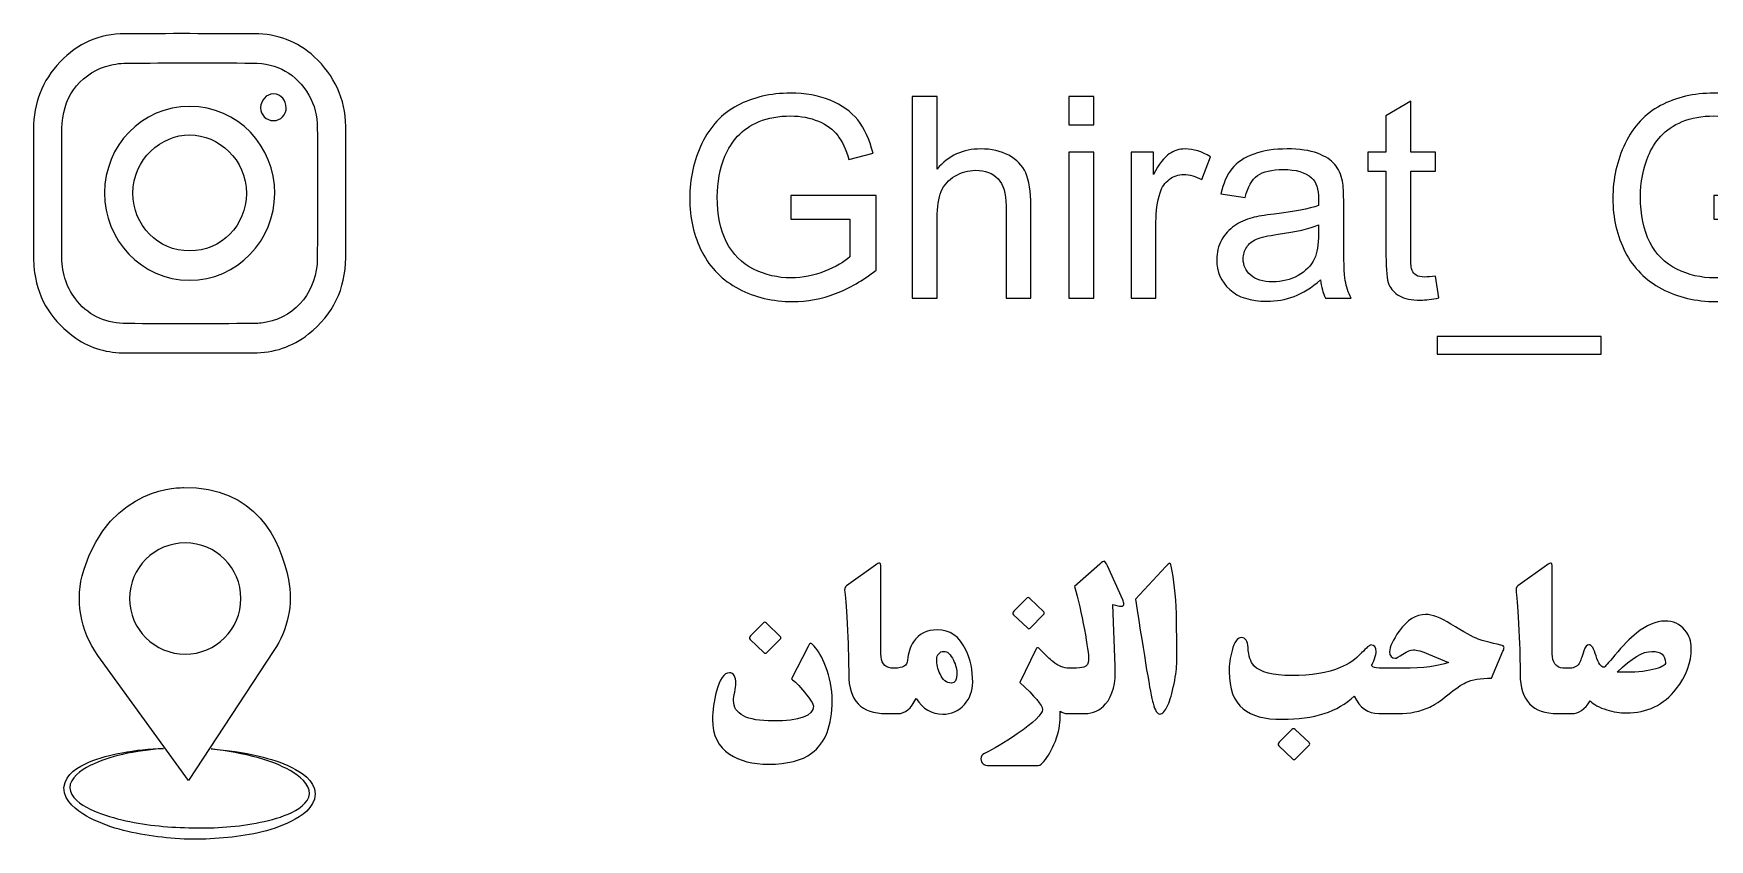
# Model space of a CAD drawing. Header units: millimetres. Extents: x -65 to 70, y -38 to 32.
# Drawn here: x 8.47 to 40.52, y -38.49 to -23.07 of the extents above; entities that cross this region are included whole.
import ezdxf

# ---------------------------------------------------------------- set-up
doc = ezdxf.new("R2010")
doc.units = ezdxf.units.MM
doc.header["$MEASUREMENT"] = 0
doc.layers.add('Layer 1', color=7, linetype='Continuous')

msp = doc.modelspace()

# ---------------------------------------------------------------- linework, layer by layer
at = {"layer": 'Layer 1', "color": 250}
for points, knots in [([(14.4383, -26.1316), (14.4383, -26.5411), (14.4405, -26.9513), (14.4375, -27.3609), (14.4336, -27.9593), (14.2006, -28.4435), (13.7282, -28.8196), (13.415, -29.0685), (13.063, -29.1789), (12.6718, -29.1807), (11.8607, -29.183), (11.0492, -29.1807), (10.2375, -29.1819), (9.8893, -29.1819), (9.5622, -29.0988), (9.278, -28.8992), (8.8416, -28.593), (8.5611, -28.18), (8.4866, -27.6429), (8.4736, -27.5478), (8.4685, -27.4516), (8.4685, -27.3563), (8.467, -26.5363), (8.468, -25.7171), (8.4674, -24.8974), (8.467, -24.4038), (8.6341, -23.979), (8.9735, -23.6176), (9.3118, -23.2567), (9.73, -23.0834), (10.217, -23.08), (11.0425, -23.0739), (11.8684, -23.0769), (12.6936, -23.0794), (13.1288, -23.0808), (13.5179, -23.2231), (13.8364, -23.5185), (14.2206, -23.8757), (14.4342, -24.3192), (14.4375, -24.8518), (14.4405, -25.2779), (14.4383, -25.7048), (14.4383, -26.1316)], [0, 0, 0, 0, 0.0714286, 0.0714286, 0.0714286, 0.1428571, 0.1428571, 0.1428571, 0.2142857, 0.2142857, 0.2142857, 0.2857143, 0.2857143, 0.2857143, 0.3571429, 0.3571429, 0.3571429, 0.4285714, 0.4285714, 0.4285714, 0.5, 0.5, 0.5, 0.5714286, 0.5714286, 0.5714286, 0.6428571, 0.6428571, 0.6428571, 0.7142857, 0.7142857, 0.7142857, 0.7857143, 0.7857143, 0.7857143, 0.8571429, 0.8571429, 0.8571429, 0.9285714, 0.9285714, 0.9285714, 1, 1, 1, 1]), ([(9.01, -26.1305), (9.01, -26.5399), (9.011, -26.95), (9.0092, -27.3598), (9.0082, -27.6743), (9.1076, -27.9559), (9.3053, -28.1954), (9.5487, -28.4896), (9.8753, -28.6212), (10.254, -28.6216), (11.054, -28.6234), (11.8542, -28.6234), (12.6542, -28.6212), (12.7444, -28.6206), (12.8351, -28.6109), (12.9236, -28.5943), (13.5112, -28.4801), (13.8908, -27.9656), (13.8944, -27.3824), (13.9001, -26.5462), (13.8968, -25.71), (13.8954, -24.8734), (13.8951, -24.6523), (13.8431, -24.44), (13.7322, -24.25), (13.4942, -23.8433), (13.1281, -23.6415), (12.6601, -23.6387), (11.8544, -23.6338), (11.0485, -23.6344), (10.2428, -23.6404), (10.1097, -23.6409), (9.9711, -23.6633), (9.8442, -23.704), (9.3276, -23.8716), (9.0132, -24.326), (9.0102, -24.8929), (9.0082, -25.3052), (9.01, -25.7182), (9.01, -26.1305)], [0, 0, 0, 0, 0.0769231, 0.0769231, 0.0769231, 0.1538462, 0.1538462, 0.1538462, 0.2307692, 0.2307692, 0.2307692, 0.3076923, 0.3076923, 0.3076923, 0.3846154, 0.3846154, 0.3846154, 0.4615385, 0.4615385, 0.4615385, 0.5384615, 0.5384615, 0.5384615, 0.6153846, 0.6153846, 0.6153846, 0.6923077, 0.6923077, 0.6923077, 0.7692308, 0.7692308, 0.7692308, 0.8461538, 0.8461538, 0.8461538, 0.9230769, 0.9230769, 0.9230769, 1, 1, 1, 1]), ([(12.8104, -24.4924), (12.8173, -24.3505), (12.9114, -24.228), (13.06, -24.2303), (13.2039, -24.2321), (13.2977, -24.3555), (13.3009, -24.4924), (13.3041, -24.6303), (13.1938, -24.7394), (13.056, -24.7394), (12.9179, -24.7394), (12.8102, -24.6311), (12.8104, -24.4924)], [0, 0, 0, 0, 0.25, 0.25, 0.25, 0.5, 0.5, 0.5, 0.75, 0.75, 0.75, 1, 1, 1, 1]), ([(22.9506, -26.6214), (22.9506, -26.6214), (22.9506, -26.169), (22.9506, -26.169), (22.9506, -26.169), (24.5822, -26.169), (24.5822, -26.169), (24.5822, -26.169), (24.5822, -27.5978), (24.5822, -27.5978), (24.3318, -27.7969), (24.0733, -27.9478), (23.8068, -28.0483), (23.5402, -28.1488), (23.2665, -28.199), (22.9865, -28.199), (22.6079, -28.199), (22.2641, -28.1182), (21.9545, -27.9558), (21.6459, -27.7942), (21.4116, -27.5592), (21.2546, -27.2531), (21.0966, -26.9462), (21.0177, -26.6035), (21.0177, -26.2256), (21.0177, -25.8505), (21.0957, -25.5005), (21.2527, -25.1747), (21.4099, -24.8499), (21.6351, -24.6085), (21.9294, -24.4515), (22.2238, -24.2935), (22.563, -24.2145), (22.9471, -24.2145), (23.2252, -24.2145), (23.4775, -24.2593), (23.7027, -24.35), (23.928, -24.4407), (24.1048, -24.5662), (24.2322, -24.7269), (24.3604, -24.8885), (24.4574, -25.0993), (24.5238, -25.3587), (24.5238, -25.3587), (24.0635, -25.4843), (24.0635, -25.4843), (24.0051, -25.2887), (23.9334, -25.1343), (23.8481, -25.0213), (23.7619, -24.9091), (23.6399, -24.8193), (23.4802, -24.752), (23.3213, -24.6848), (23.1445, -24.6506), (22.9498, -24.6506), (22.7173, -24.6506), (22.5163, -24.6865), (22.3458, -24.7574), (22.1762, -24.8283), (22.0398, -24.9217), (21.9348, -25.0384), (21.8307, -25.1541), (21.7499, -25.2815), (21.6925, -25.4197), (21.5947, -25.6593), (21.5454, -25.9178), (21.5454, -26.1969), (21.5454, -26.5414), (21.6046, -26.8295), (21.7221, -27.062), (21.8406, -27.2936), (22.0129, -27.4658), (22.2382, -27.578), (22.4642, -27.6902), (22.7039, -27.7467), (22.9579, -27.7467), (23.1787, -27.7467), (23.394, -27.7037), (23.604, -27.6184), (23.814, -27.5323), (23.9728, -27.4416), (24.0814, -27.3438), (24.0814, -27.3438), (24.0814, -26.6214), (24.0814, -26.6214), (24.0814, -26.6214), (22.9506, -26.6214), (22.9506, -26.6214)], [0, 0, 0, 0, 0.0344828, 0.0344828, 0.0344828, 0.0689655, 0.0689655, 0.0689655, 0.1034483, 0.1034483, 0.1034483, 0.137931, 0.137931, 0.137931, 0.1724138, 0.1724138, 0.1724138, 0.2068966, 0.2068966, 0.2068966, 0.2413793, 0.2413793, 0.2413793, 0.2758621, 0.2758621, 0.2758621, 0.3103448, 0.3103448, 0.3103448, 0.3448276, 0.3448276, 0.3448276, 0.3793103, 0.3793103, 0.3793103, 0.4137931, 0.4137931, 0.4137931, 0.4482759, 0.4482759, 0.4482759, 0.4827586, 0.4827586, 0.4827586, 0.5172414, 0.5172414, 0.5172414, 0.5517241, 0.5517241, 0.5517241, 0.5862069, 0.5862069, 0.5862069, 0.6206897, 0.6206897, 0.6206897, 0.6551724, 0.6551724, 0.6551724, 0.6896552, 0.6896552, 0.6896552, 0.7241379, 0.7241379, 0.7241379, 0.7586207, 0.7586207, 0.7586207, 0.7931034, 0.7931034, 0.7931034, 0.8275862, 0.8275862, 0.8275862, 0.862069, 0.862069, 0.862069, 0.8965517, 0.8965517, 0.8965517, 0.9310345, 0.9310345, 0.9310345, 0.9655172, 0.9655172, 0.9655172, 1, 1, 1, 1]), ([(25.2758, -28.1344), (25.2758, -28.1344), (25.2758, -24.2791), (25.2758, -24.2791), (25.2758, -24.2791), (25.7497, -24.2791), (25.7497, -24.2791), (25.7497, -24.2791), (25.7497, -25.6665), (25.7497, -25.6665), (25.9695, -25.4089), (26.2468, -25.2806), (26.5824, -25.2806), (26.788, -25.2806), (26.9666, -25.321), (27.1191, -25.4027), (27.2708, -25.4843), (27.3794, -25.5965), (27.4449, -25.7401), (27.5104, -25.8836), (27.5427, -26.0928), (27.5427, -26.3656), (27.5427, -26.3656), (27.5427, -28.1344), (27.5427, -28.1344), (27.5427, -28.1344), (27.0688, -28.1344), (27.0688, -28.1344), (27.0688, -28.1344), (27.0688, -26.3673), (27.0688, -26.3673), (27.0688, -26.1313), (27.0177, -25.9591), (26.9163, -25.8513), (26.814, -25.7437), (26.6704, -25.6899), (26.4838, -25.6899), (26.3447, -25.6899), (26.2136, -25.7258), (26.0906, -25.7984), (25.9678, -25.8711), (25.8807, -25.9699), (25.8277, -26.0946), (25.7757, -26.2184), (25.7497, -26.3898), (25.7497, -26.6088), (25.7497, -26.6088), (25.7497, -28.1344), (25.7497, -28.1344), (25.7497, -28.1344), (25.2758, -28.1344), (25.2758, -28.1344)], [0, 0, 0, 0, 0.0588235, 0.0588235, 0.0588235, 0.1176471, 0.1176471, 0.1176471, 0.1764706, 0.1764706, 0.1764706, 0.2352941, 0.2352941, 0.2352941, 0.2941176, 0.2941176, 0.2941176, 0.3529412, 0.3529412, 0.3529412, 0.4117647, 0.4117647, 0.4117647, 0.4705882, 0.4705882, 0.4705882, 0.5294118, 0.5294118, 0.5294118, 0.5882353, 0.5882353, 0.5882353, 0.6470588, 0.6470588, 0.6470588, 0.7058824, 0.7058824, 0.7058824, 0.7647059, 0.7647059, 0.7647059, 0.8235294, 0.8235294, 0.8235294, 0.8823529, 0.8823529, 0.8823529, 0.9411765, 0.9411765, 0.9411765, 1, 1, 1, 1]), ([(28.2705, -24.8176), (28.2705, -24.8176), (28.2705, -24.2791), (28.2705, -24.2791), (28.2705, -24.2791), (28.7444, -24.2791), (28.7444, -24.2791), (28.7444, -24.2791), (28.7444, -24.8176), (28.7444, -24.8176), (28.7444, -24.8176), (28.2705, -24.8176), (28.2705, -24.8176)], [0, 0, 0, 0, 0.25, 0.25, 0.25, 0.5, 0.5, 0.5, 0.75, 0.75, 0.75, 1, 1, 1, 1]), ([(40.6081, -26.6214), (40.6081, -26.6214), (40.6081, -26.169), (40.6081, -26.169), (40.6081, -26.169), (42.2397, -26.169), (42.2397, -26.169), (42.2397, -26.169), (42.2397, -27.5978), (42.2397, -27.5978), (41.9893, -27.7969), (41.7308, -27.9478), (41.4643, -28.0483), (41.1977, -28.1488), (40.924, -28.199), (40.644, -28.199), (40.2654, -28.199), (39.9216, -28.1182), (39.612, -27.9558), (39.3034, -27.7942), (39.0691, -27.5592), (38.9121, -27.2531), (38.7541, -26.9462), (38.6752, -26.6035), (38.6752, -26.2256), (38.6752, -25.8505), (38.7532, -25.5005), (38.9102, -25.1747), (39.0674, -24.8499), (39.2926, -24.6085), (39.5869, -24.4515), (39.8813, -24.2935), (40.2205, -24.2145), (40.6046, -24.2145), (40.8827, -24.2145), (41.135, -24.2593), (41.3602, -24.35), (41.5855, -24.4407), (41.7623, -24.5662), (41.8897, -24.7269), (42.018, -24.8885), (42.1149, -25.0993), (42.1813, -25.3587), (42.1813, -25.3587), (41.721, -25.4843), (41.721, -25.4843), (41.6626, -25.2887), (41.5909, -25.1343), (41.5056, -25.0213), (41.4194, -24.9091), (41.2974, -24.8193), (41.1377, -24.752), (40.9788, -24.6848), (40.802, -24.6506), (40.6073, -24.6506), (40.3748, -24.6506), (40.1738, -24.6865), (40.0033, -24.7574), (39.8337, -24.8283), (39.6973, -24.9217), (39.5923, -25.0384), (39.4882, -25.1541), (39.4074, -25.2815), (39.35, -25.4197), (39.2522, -25.6593), (39.2029, -25.9178), (39.2029, -26.1969), (39.2029, -26.5414), (39.2621, -26.8295), (39.3797, -27.062), (39.4981, -27.2936), (39.6704, -27.4658), (39.8957, -27.578), (40.1217, -27.6902), (40.3614, -27.7467), (40.6154, -27.7467), (40.8362, -27.7467), (41.0515, -27.7037), (41.2615, -27.6184), (41.4715, -27.5323), (41.6303, -27.4416), (41.7389, -27.3438), (41.7389, -27.3438), (41.7389, -26.6214), (41.7389, -26.6214), (41.7389, -26.6214), (40.6081, -26.6214), (40.6081, -26.6214)], [0, 0, 0, 0, 0.0344828, 0.0344828, 0.0344828, 0.0689655, 0.0689655, 0.0689655, 0.1034483, 0.1034483, 0.1034483, 0.137931, 0.137931, 0.137931, 0.1724138, 0.1724138, 0.1724138, 0.2068966, 0.2068966, 0.2068966, 0.2413793, 0.2413793, 0.2413793, 0.2758621, 0.2758621, 0.2758621, 0.3103448, 0.3103448, 0.3103448, 0.3448276, 0.3448276, 0.3448276, 0.3793103, 0.3793103, 0.3793103, 0.4137931, 0.4137931, 0.4137931, 0.4482759, 0.4482759, 0.4482759, 0.4827586, 0.4827586, 0.4827586, 0.5172414, 0.5172414, 0.5172414, 0.5517241, 0.5517241, 0.5517241, 0.5862069, 0.5862069, 0.5862069, 0.6206897, 0.6206897, 0.6206897, 0.6551724, 0.6551724, 0.6551724, 0.6896552, 0.6896552, 0.6896552, 0.7241379, 0.7241379, 0.7241379, 0.7586207, 0.7586207, 0.7586207, 0.7931034, 0.7931034, 0.7931034, 0.8275862, 0.8275862, 0.8275862, 0.862069, 0.862069, 0.862069, 0.8965517, 0.8965517, 0.8965517, 0.9310345, 0.9310345, 0.9310345, 0.9655172, 0.9655172, 0.9655172, 1, 1, 1, 1]), ([(13.081, -26.1333), (13.0809, -27.0255), (12.3633, -27.7961), (11.447, -27.7927), (10.5346, -27.7894), (9.8189, -27.0164), (9.8248, -26.1209), (9.8306, -25.2224), (10.5292, -24.4679), (11.4548, -24.4683), (12.3815, -24.4693), (13.082, -25.23), (13.081, -26.1333)], [0, 0, 0, 0, 0.25, 0.25, 0.25, 0.5, 0.5, 0.5, 0.75, 0.75, 0.75, 1, 1, 1, 1]), ([(35.283, -27.7117), (35.283, -27.7117), (35.3476, -28.1299), (35.3476, -28.1299), (35.2148, -28.1577), (35.0954, -28.1721), (34.9913, -28.1721), (34.8199, -28.1721), (34.6871, -28.1452), (34.5919, -28.0904), (34.4977, -28.0356), (34.4313, -27.9647), (34.3927, -27.8759), (34.3542, -27.7871), (34.3352, -27.6005), (34.3352, -27.3159), (34.3352, -27.3159), (34.3352, -25.706), (34.3352, -25.706), (34.3352, -25.706), (33.9853, -25.706), (33.9853, -25.706), (33.9853, -25.706), (33.9853, -25.3399), (33.9853, -25.3399), (33.9853, -25.3399), (34.3352, -25.3399), (34.3352, -25.3399), (34.3352, -25.3399), (34.3352, -24.6488), (34.3352, -24.6488), (34.3352, -24.6488), (34.8091, -24.3644), (34.8091, -24.3644), (34.8091, -24.3644), (34.8091, -25.3399), (34.8091, -25.3399), (34.8091, -25.3399), (35.283, -25.3399), (35.283, -25.3399), (35.283, -25.3399), (35.283, -25.706), (35.283, -25.706), (35.283, -25.706), (34.8091, -25.706), (34.8091, -25.706), (34.8091, -25.706), (34.8091, -27.3428), (34.8091, -27.3428), (34.8091, -27.4783), (34.8172, -27.5654), (34.8343, -27.604), (34.8504, -27.6426), (34.8773, -27.6731), (34.915, -27.6964), (34.9527, -27.7189), (35.0065, -27.7306), (35.0766, -27.7306), (35.1285, -27.7306), (35.1977, -27.7243), (35.283, -27.7117)], [0, 0, 0, 0, 0.05, 0.05, 0.05, 0.1, 0.1, 0.1, 0.15, 0.15, 0.15, 0.2, 0.2, 0.2, 0.25, 0.25, 0.25, 0.3, 0.3, 0.3, 0.35, 0.35, 0.35, 0.4, 0.4, 0.4, 0.45, 0.45, 0.45, 0.5, 0.5, 0.5, 0.55, 0.55, 0.55, 0.6, 0.6, 0.6, 0.65, 0.65, 0.65, 0.7, 0.7, 0.7, 0.75, 0.75, 0.75, 0.8, 0.8, 0.8, 0.85, 0.85, 0.85, 0.9, 0.9, 0.9, 0.95, 0.95, 0.95, 1, 1, 1, 1]), ([(11.4522, -27.2316), (12.0544, -27.2322), (12.5369, -26.744), (12.5382, -26.1316), (12.54, -25.4758), (12.0018, -25.0158), (11.4581, -25.0125), (10.9166, -25.0094), (10.367, -25.4669), (10.3675, -26.1298), (10.3677, -26.7425), (10.8488, -27.2304), (11.4522, -27.2316)], [0, 0, 0, 0, 0.25, 0.25, 0.25, 0.5, 0.5, 0.5, 0.75, 0.75, 0.75, 1, 1, 1, 1]), ([(29.4614, -28.1344), (29.4614, -28.1344), (29.4614, -25.3399), (29.4614, -25.3399), (29.4614, -25.3399), (29.8868, -25.3399), (29.8868, -25.3399), (29.8868, -25.3399), (29.8868, -25.7679), (29.8868, -25.7679), (29.9954, -25.5696), (30.0959, -25.4385), (30.1884, -25.3757), (30.2808, -25.312), (30.3821, -25.2806), (30.4926, -25.2806), (30.6523, -25.2806), (30.8147, -25.3309), (30.9798, -25.4305), (30.9798, -25.4305), (30.8111, -25.8675), (30.8111, -25.8675), (30.6963, -25.8029), (30.5814, -25.7706), (30.4665, -25.7706), (30.3633, -25.7706), (30.2708, -25.8021), (30.1892, -25.864), (30.1075, -25.9259), (30.0492, -26.012), (30.0142, -26.1224), (29.9612, -26.2902), (29.9353, -26.4742), (29.9353, -26.6743), (29.9353, -26.6743), (29.9353, -28.1344), (29.9353, -28.1344), (29.9353, -28.1344), (29.4614, -28.1344), (29.4614, -28.1344)], [0, 0, 0, 0, 0.0769231, 0.0769231, 0.0769231, 0.1538462, 0.1538462, 0.1538462, 0.2307692, 0.2307692, 0.2307692, 0.3076923, 0.3076923, 0.3076923, 0.3846154, 0.3846154, 0.3846154, 0.4615385, 0.4615385, 0.4615385, 0.5384615, 0.5384615, 0.5384615, 0.6153846, 0.6153846, 0.6153846, 0.6923077, 0.6923077, 0.6923077, 0.7692308, 0.7692308, 0.7692308, 0.8461538, 0.8461538, 0.8461538, 0.9230769, 0.9230769, 0.9230769, 1, 1, 1, 1]), ([(33.0851, -27.7844), (32.9093, -27.9343), (32.7396, -28.0393), (32.5772, -28.1012), (32.4148, -28.1631), (32.2407, -28.1936), (32.054, -28.1936), (31.7471, -28.1936), (31.5111, -28.1192), (31.3459, -27.9693), (31.1808, -27.8203), (31.0983, -27.6291), (31.0983, -27.3968), (31.0983, -27.2603), (31.1297, -27.1356), (31.1916, -27.0225), (31.2544, -26.9094), (31.3361, -26.8197), (31.4366, -26.7515), (31.538, -26.6833), (31.6511, -26.6312), (31.7777, -26.5962), (31.8709, -26.572), (32.0118, -26.5487), (32.1994, -26.5253), (32.5817, -26.4805), (32.8644, -26.4257), (33.0447, -26.3629), (33.0465, -26.2983), (33.0474, -26.257), (33.0474, -26.2399), (33.0474, -26.0479), (33.0026, -25.9124), (32.9129, -25.8334), (32.7917, -25.7266), (32.6113, -25.6737), (32.3726, -25.6737), (32.1492, -25.6737), (31.9841, -25.7132), (31.8782, -25.7913), (31.7714, -25.8693), (31.6933, -26.0075), (31.6421, -26.2068), (31.6421, -26.2068), (31.1791, -26.1421), (31.1791, -26.1421), (31.2212, -25.9438), (31.2903, -25.7831), (31.3872, -25.6611), (31.4842, -25.539), (31.6242, -25.4458), (31.8073, -25.3793), (31.9895, -25.3138), (32.2021, -25.2806), (32.4426, -25.2806), (32.6813, -25.2806), (32.876, -25.3084), (33.0259, -25.3649), (33.1749, -25.4216), (33.2853, -25.4915), (33.3553, -25.5767), (33.4253, -25.662), (33.4746, -25.7697), (33.5033, -25.8999), (33.5186, -25.9806), (33.5267, -26.126), (33.5267, -26.335), (33.5267, -26.335), (33.5267, -26.9633), (33.5267, -26.9633), (33.5267, -27.4021), (33.5365, -27.6794), (33.5563, -27.7969), (33.5751, -27.9145), (33.6146, -28.0267), (33.672, -28.1344), (33.672, -28.1344), (33.1767, -28.1344), (33.1767, -28.1344), (33.1291, -28.0348), (33.0986, -27.9182), (33.0851, -27.7844)], [0, 0, 0, 0, 0.037037, 0.037037, 0.037037, 0.0740741, 0.0740741, 0.0740741, 0.1111111, 0.1111111, 0.1111111, 0.1481481, 0.1481481, 0.1481481, 0.1851852, 0.1851852, 0.1851852, 0.2222222, 0.2222222, 0.2222222, 0.2592593, 0.2592593, 0.2592593, 0.2962963, 0.2962963, 0.2962963, 0.3333333, 0.3333333, 0.3333333, 0.3703704, 0.3703704, 0.3703704, 0.4074074, 0.4074074, 0.4074074, 0.4444444, 0.4444444, 0.4444444, 0.4814815, 0.4814815, 0.4814815, 0.5185185, 0.5185185, 0.5185185, 0.5555556, 0.5555556, 0.5555556, 0.5925926, 0.5925926, 0.5925926, 0.6296296, 0.6296296, 0.6296296, 0.6666667, 0.6666667, 0.6666667, 0.7037037, 0.7037037, 0.7037037, 0.7407407, 0.7407407, 0.7407407, 0.7777778, 0.7777778, 0.7777778, 0.8148148, 0.8148148, 0.8148148, 0.8518519, 0.8518519, 0.8518519, 0.8888889, 0.8888889, 0.8888889, 0.9259259, 0.9259259, 0.9259259, 0.962963, 0.962963, 0.962963, 1, 1, 1, 1]), ([(28.2705, -28.1344), (28.2705, -28.1344), (28.2705, -25.3399), (28.2705, -25.3399), (28.2705, -25.3399), (28.7444, -25.3399), (28.7444, -25.3399), (28.7444, -25.3399), (28.7444, -28.1344), (28.7444, -28.1344), (28.7444, -28.1344), (28.2705, -28.1344), (28.2705, -28.1344)], [0, 0, 0, 0, 0.25, 0.25, 0.25, 0.5, 0.5, 0.5, 0.75, 0.75, 0.75, 1, 1, 1, 1]), ([(33.0474, -26.7344), (32.8752, -26.8045), (32.6167, -26.8637), (32.2721, -26.9121), (32.0765, -26.94), (31.9382, -26.9713), (31.8575, -27.0063), (31.7767, -27.0413), (31.7148, -27.0925), (31.6708, -27.1589), (31.6268, -27.2262), (31.6044, -27.3007), (31.6044, -27.3832), (31.6044, -27.508), (31.652, -27.613), (31.748, -27.6964), (31.844, -27.7799), (31.9841, -27.8221), (32.168, -27.8221), (32.3502, -27.8221), (32.5126, -27.7826), (32.6553, -27.7027), (32.797, -27.6238), (32.9021, -27.5152), (32.9685, -27.3778), (33.0196, -27.2711), (33.0447, -27.1141), (33.0447, -26.9067), (33.0447, -26.9067), (33.0474, -26.7344), (33.0474, -26.7344)], [0, 0, 0, 0, 0.1, 0.1, 0.1, 0.2, 0.2, 0.2, 0.3, 0.3, 0.3, 0.4, 0.4, 0.4, 0.5, 0.5, 0.5, 0.6, 0.6, 0.6, 0.7, 0.7, 0.7, 0.8, 0.8, 0.8, 0.9, 0.9, 0.9, 1, 1, 1, 1]), ([(35.3143, -29.2059), (35.3143, -29.2059), (35.3143, -28.8666), (35.3143, -28.8666), (35.3143, -28.8666), (38.448, -28.8666), (38.448, -28.8666), (38.448, -28.8666), (38.448, -29.2059), (38.448, -29.2059), (38.448, -29.2059), (35.3143, -29.2059), (35.3143, -29.2059)], [0, 0, 0, 0, 0.25, 0.25, 0.25, 0.5, 0.5, 0.5, 0.75, 0.75, 0.75, 1, 1, 1, 1]), ([(9.6991, -34.9652), (9.6991, -34.9652), (11.4294, -37.3601), (11.4294, -37.3601), (11.4294, -37.3601), (13.0662, -34.8738), (13.0662, -34.8738), (13.3299, -34.4739), (13.438, -33.9871), (13.3427, -33.5171), (13.1872, -32.7507), (12.7197, -31.7305), (11.333, -31.7575), (11.333, -31.7575), (9.9435, -31.7054), (9.4266, -33.3373), (9.2511, -33.8895), (9.3597, -34.4951), (9.6991, -34.9652)], [0, 0, 0, 0, 0.1666667, 0.1666667, 0.1666667, 0.3333333, 0.3333333, 0.3333333, 0.5, 0.5, 0.5, 0.6666667, 0.6666667, 0.6666667, 0.8333333, 0.8333333, 0.8333333, 1, 1, 1, 1]), ([(12.4329, -33.8783), (12.4329, -34.4654), (11.9564, -34.9418), (11.3689, -34.9418), (10.7811, -34.9418), (10.3047, -34.4654), (10.3047, -33.8783), (10.3047, -33.2906), (10.7811, -32.8142), (11.3689, -32.8142), (11.9564, -32.8142), (12.4329, -33.2906), (12.4329, -33.8783)], [0, 0, 0, 0, 0.25, 0.25, 0.25, 0.5, 0.5, 0.5, 0.75, 0.75, 0.75, 1, 1, 1, 1]), ([(26.4313, -35.4769), (26.4313, -35.644), (26.3778, -35.7863), (26.2708, -35.9051), (26.161, -36.0284), (26.0234, -36.0904), (25.8575, -36.0904), (25.6488, -36.0904), (25.4784, -35.9899), (25.3471, -35.7882), (25.259, -35.9821), (25.1415, -36.0787), (24.9954, -36.0787), (24.9954, -36.0787), (24.983, -36.0787), (24.983, -36.0787), (24.983, -36.0787), (24.8726, -36.0787), (24.8726, -36.0787), (24.8726, -36.0787), (24.7762, -36.0787), (24.7762, -36.0787), (24.2977, -36.0787), (24.0588, -35.8287), (24.0588, -35.3281), (24.0588, -35.1147), (24.0509, -34.8347), (24.0353, -34.4874), (24.019, -34.1206), (24.002, -33.8784), (23.9844, -33.7597), (23.9753, -33.7009), (23.9857, -33.6585), (24.015, -33.633), (24.015, -33.633), (24.5705, -33.2408), (24.5705, -33.2408), (24.609, -33.214), (24.6352, -33.2003), (24.6488, -33.2003), (24.6652, -33.2003), (24.6737, -33.2153), (24.6737, -33.246), (24.6737, -33.246), (24.6737, -34.9338), (24.6737, -34.9338), (24.6737, -35.1004), (24.7401, -35.1928), (24.8726, -35.2102), (24.8726, -35.2102), (24.8726, -35.2093), (24.8726, -35.2093), (24.8726, -35.2093), (24.936, -35.2093), (24.936, -35.2093), (25.0959, -35.2093), (25.1794, -35.1591), (25.186, -35.0586), (25.1938, -34.9241), (25.231, -34.8072), (25.2989, -34.7067), (25.4006, -34.5533), (25.5528, -34.4769), (25.7538, -34.4769), (25.9966, -34.4769), (26.178, -34.6043), (26.2994, -34.8594), (26.3875, -35.0442), (26.4313, -35.2498), (26.4313, -35.4769)], [0, 0, 0, 0, 0.0434783, 0.0434783, 0.0434783, 0.0869565, 0.0869565, 0.0869565, 0.1304348, 0.1304348, 0.1304348, 0.173913, 0.173913, 0.173913, 0.2173913, 0.2173913, 0.2173913, 0.2608696, 0.2608696, 0.2608696, 0.3043478, 0.3043478, 0.3043478, 0.3478261, 0.3478261, 0.3478261, 0.3913043, 0.3913043, 0.3913043, 0.4347826, 0.4347826, 0.4347826, 0.4782609, 0.4782609, 0.4782609, 0.5217391, 0.5217391, 0.5217391, 0.5652174, 0.5652174, 0.5652174, 0.6086957, 0.6086957, 0.6086957, 0.6521739, 0.6521739, 0.6521739, 0.6956522, 0.6956522, 0.6956522, 0.7391304, 0.7391304, 0.7391304, 0.7826087, 0.7826087, 0.7826087, 0.826087, 0.826087, 0.826087, 0.8695652, 0.8695652, 0.8695652, 0.9130435, 0.9130435, 0.9130435, 0.9565217, 0.9565217, 0.9565217, 1, 1, 1, 1]), ([(29.2999, -33.9007), (29.3149, -33.9353), (29.3228, -33.9627), (29.3228, -33.9829), (29.3228, -34.0109), (29.3045, -34.0247), (29.2673, -34.0247), (29.2353, -34.0247), (29.1838, -34.0142), (29.1126, -33.9927), (29.1126, -33.9927), (29.157, -35.1714), (29.157, -35.1714), (29.17, -35.4958), (29.1086, -35.7367), (28.9735, -35.8946), (28.8691, -36.0173), (28.736, -36.0787), (28.5728, -36.0787), (28.5728, -36.0787), (28.3476, -36.0787), (28.3476, -36.0787), (28.3476, -36.0787), (28.2425, -36.0787), (28.2425, -36.0787), (28.2425, -36.0787), (28.2406, -36.0787), (28.2406, -36.0787), (28.1892, -36.0783), (28.1421, -36.0633), (28.1009, -36.033), (28.1009, -36.033), (28.1009, -36.2007), (28.1009, -36.2007), (28.1009, -36.3411), (28.0617, -36.4971), (27.9841, -36.6707), (27.9169, -36.8221), (27.8425, -36.9409), (27.7621, -37.0277), (27.7341, -37.0584), (27.6956, -37.0734), (27.6453, -37.0734), (27.6453, -37.0734), (26.7478, -37.0734), (26.7478, -37.0734), (26.6422, -37.0734), (26.5893, -37.0303), (26.5893, -36.9435), (26.5893, -36.8965), (26.6115, -36.862), (26.6565, -36.8404), (26.8248, -36.7601), (27.0331, -36.6355), (27.2811, -36.4657), (27.6029, -36.2465), (27.7641, -36.0904), (27.7641, -35.9977), (27.7641, -35.9213), (27.6199, -35.7491), (27.3314, -35.4814), (27.3314, -35.4814), (27.6375, -34.8509), (27.6375, -34.8509), (27.6565, -34.8131), (27.68, -34.8085), (27.7086, -34.8379), (27.8294, -34.9639), (27.9136, -35.0462), (27.9612, -35.0827), (28.0666, -35.1655), (28.1707, -35.2079), (28.2736, -35.2093), (28.2736, -35.2093), (28.2785, -35.2093), (28.2785, -35.2093), (28.2785, -35.2093), (28.3476, -35.2093), (28.3476, -35.2093), (28.3476, -35.2093), (28.3515, -35.2093), (28.3515, -35.2093), (28.4481, -35.2093), (28.516, -35.2028), (28.5539, -35.1903), (28.6165, -35.1694), (28.6479, -35.1258), (28.6479, -35.0578), (28.6479, -34.9534), (28.6211, -34.7577), (28.5676, -34.4704), (28.5101, -34.1643), (28.4475, -33.8895), (28.3803, -33.6474), (28.3803, -33.6474), (28.86, -33.2225), (28.86, -33.2225), (28.9038, -33.184), (28.9324, -33.165), (28.9461, -33.165), (28.9611, -33.165), (28.9828, -33.1944), (29.0095, -33.2531), (29.0095, -33.2531), (29.2999, -33.9007), (29.2999, -33.9007)], [0, 0, 0, 0, 0.0285714, 0.0285714, 0.0285714, 0.0571429, 0.0571429, 0.0571429, 0.0857143, 0.0857143, 0.0857143, 0.1142857, 0.1142857, 0.1142857, 0.1428571, 0.1428571, 0.1428571, 0.1714286, 0.1714286, 0.1714286, 0.2, 0.2, 0.2, 0.2285714, 0.2285714, 0.2285714, 0.2571429, 0.2571429, 0.2571429, 0.2857143, 0.2857143, 0.2857143, 0.3142857, 0.3142857, 0.3142857, 0.3428571, 0.3428571, 0.3428571, 0.3714286, 0.3714286, 0.3714286, 0.4, 0.4, 0.4, 0.4285714, 0.4285714, 0.4285714, 0.4571429, 0.4571429, 0.4571429, 0.4857143, 0.4857143, 0.4857143, 0.5142857, 0.5142857, 0.5142857, 0.5428571, 0.5428571, 0.5428571, 0.5714286, 0.5714286, 0.5714286, 0.6, 0.6, 0.6, 0.6285714, 0.6285714, 0.6285714, 0.6571429, 0.6571429, 0.6571429, 0.6857143, 0.6857143, 0.6857143, 0.7142857, 0.7142857, 0.7142857, 0.7428571, 0.7428571, 0.7428571, 0.7714286, 0.7714286, 0.7714286, 0.8, 0.8, 0.8, 0.8285714, 0.8285714, 0.8285714, 0.8571429, 0.8571429, 0.8571429, 0.8857143, 0.8857143, 0.8857143, 0.9142857, 0.9142857, 0.9142857, 0.9428571, 0.9428571, 0.9428571, 0.9714286, 0.9714286, 0.9714286, 1, 1, 1, 1]), ([(30.3331, -35.0813), (30.3331, -35.1929), (30.3161, -35.3353), (30.2815, -35.5076), (30.2456, -35.6883), (30.2065, -35.8254), (30.1627, -35.9181), (30.1092, -36.0303), (30.059, -36.0865), (30.012, -36.0865), (29.961, -36.0865), (29.9166, -36.0186), (29.8801, -35.8822), (29.8279, -35.6897), (29.717, -35.0266), (29.5472, -33.8922), (29.5472, -33.8922), (30.1249, -33.2636), (30.1249, -33.2636), (30.1607, -33.2238), (30.1849, -33.2043), (30.1974, -33.2043), (30.2077, -33.2043), (30.2162, -33.2219), (30.2241, -33.2578), (30.2802, -33.5116), (30.3148, -33.8138), (30.3272, -34.1657), (30.3311, -34.2727), (30.3331, -34.5782), (30.3331, -35.0813)], [0, 0, 0, 0, 0.1, 0.1, 0.1, 0.2, 0.2, 0.2, 0.3, 0.3, 0.3, 0.4, 0.4, 0.4, 0.5, 0.5, 0.5, 0.6, 0.6, 0.6, 0.7, 0.7, 0.7, 0.8, 0.8, 0.8, 0.9, 0.9, 0.9, 1, 1, 1, 1]), ([(40.1749, -34.8248), (40.1749, -35.0997), (40.0791, -35.3607), (39.8864, -35.6081), (39.6483, -35.9142), (39.3298, -36.067), (38.9309, -36.067), (38.8115, -36.067), (38.6868, -36.0473), (38.5583, -36.0076), (38.412, -35.9632), (38.307, -35.9044), (38.243, -35.832), (38.1399, -35.9965), (38.0204, -36.0787), (37.884, -36.0787), (37.884, -36.0787), (37.8259, -36.0787), (37.8259, -36.0787), (37.8259, -36.0787), (37.7195, -36.0787), (37.7195, -36.0787), (37.7195, -36.0787), (37.6191, -36.0787), (37.6191, -36.0787), (37.1407, -36.0787), (36.9018, -35.8287), (36.9018, -35.3281), (36.9018, -35.1147), (36.8939, -34.8347), (36.8783, -34.4874), (36.8619, -34.1206), (36.845, -33.8784), (36.8274, -33.7597), (36.8183, -33.7009), (36.8287, -33.6585), (36.858, -33.633), (36.858, -33.633), (37.4135, -33.2408), (37.4135, -33.2408), (37.452, -33.214), (37.4781, -33.2003), (37.4918, -33.2003), (37.5082, -33.2003), (37.5167, -33.2153), (37.5167, -33.246), (37.5167, -33.246), (37.5167, -34.9338), (37.5167, -34.9338), (37.5167, -35.102), (37.5843, -35.1945), (37.7195, -35.2106), (37.7195, -35.2106), (37.7195, -35.2093), (37.7195, -35.2093), (37.7195, -35.2093), (37.8611, -35.2093), (37.8611, -35.2093), (37.9428, -35.2093), (38.0035, -35.1708), (38.0446, -35.0944), (38.053, -35.0774), (38.0779, -35.0057), (38.119, -34.8777), (38.1431, -34.8013), (38.1764, -34.7628), (38.2183, -34.7628), (38.2678, -34.7628), (38.3135, -34.8347), (38.3546, -34.9769), (38.3964, -35.1199), (38.4466, -35.1917), (38.5067, -35.1917), (38.5171, -35.1917), (38.585, -35.1147), (38.711, -34.9619), (38.8618, -34.7798), (39.0002, -34.6388), (39.128, -34.5377), (39.3213, -34.3849), (39.5027, -34.3085), (39.6704, -34.3085), (39.831, -34.3085), (39.9583, -34.3667), (40.0529, -34.4822), (40.1346, -34.5834), (40.1749, -34.6969), (40.1749, -34.8248)], [0, 0, 0, 0, 0.0344828, 0.0344828, 0.0344828, 0.0689655, 0.0689655, 0.0689655, 0.1034483, 0.1034483, 0.1034483, 0.137931, 0.137931, 0.137931, 0.1724138, 0.1724138, 0.1724138, 0.2068966, 0.2068966, 0.2068966, 0.2413793, 0.2413793, 0.2413793, 0.2758621, 0.2758621, 0.2758621, 0.3103448, 0.3103448, 0.3103448, 0.3448276, 0.3448276, 0.3448276, 0.3793103, 0.3793103, 0.3793103, 0.4137931, 0.4137931, 0.4137931, 0.4482759, 0.4482759, 0.4482759, 0.4827586, 0.4827586, 0.4827586, 0.5172414, 0.5172414, 0.5172414, 0.5517241, 0.5517241, 0.5517241, 0.5862069, 0.5862069, 0.5862069, 0.6206897, 0.6206897, 0.6206897, 0.6551724, 0.6551724, 0.6551724, 0.6896552, 0.6896552, 0.6896552, 0.7241379, 0.7241379, 0.7241379, 0.7586207, 0.7586207, 0.7586207, 0.7931034, 0.7931034, 0.7931034, 0.8275862, 0.8275862, 0.8275862, 0.862069, 0.862069, 0.862069, 0.8965517, 0.8965517, 0.8965517, 0.9310345, 0.9310345, 0.9310345, 0.9655172, 0.9655172, 0.9655172, 1, 1, 1, 1]), ([(27.7882, -34.1324), (27.8059, -34.148), (27.8046, -34.165), (27.7837, -34.1827), (27.7837, -34.1827), (27.5285, -34.4443), (27.5285, -34.4443), (27.5115, -34.46), (27.4939, -34.4593), (27.477, -34.4411), (27.477, -34.4411), (27.212, -34.1878), (27.212, -34.1878), (27.1917, -34.1695), (27.1937, -34.1474), (27.2185, -34.1225), (27.2185, -34.1225), (27.4573, -33.8778), (27.4573, -33.8778), (27.4776, -33.8563), (27.4997, -33.8563), (27.5226, -33.8778), (27.5226, -33.8778), (27.7882, -34.1324), (27.7882, -34.1324)], [0, 0, 0, 0, 0.125, 0.125, 0.125, 0.25, 0.25, 0.25, 0.375, 0.375, 0.375, 0.5, 0.5, 0.5, 0.625, 0.625, 0.625, 0.75, 0.75, 0.75, 0.875, 0.875, 0.875, 1, 1, 1, 1]), ([(36.5715, -34.8875), (36.5715, -34.8875), (36.3541, -35.4032), (36.3541, -35.4032), (36.1472, -35.3992), (35.9834, -35.4259), (35.8626, -35.4834), (35.7797, -35.5226), (35.6656, -35.6016), (35.52, -35.7191), (35.3745, -35.8358), (35.2596, -35.9148), (35.1741, -35.9541), (34.9932, -36.0369), (34.7916, -36.0787), (34.5697, -36.0787), (34.5697, -36.0787), (34.3262, -36.0787), (34.3262, -36.0787), (34.3262, -36.0787), (34.2198, -36.0787), (34.2198, -36.0787), (34.2198, -36.0787), (34.2002, -36.0787), (34.2002, -36.0787), (33.9907, -36.0787), (33.8328, -35.9677), (33.7258, -35.7458), (33.4183, -36.0408), (32.9601, -36.1883), (32.3511, -36.1883), (32.0156, -36.1883), (31.7664, -36.1211), (31.6031, -35.9873), (31.425, -35.8398), (31.3356, -35.6016), (31.3356, -35.2739), (31.3356, -35.1441), (31.3539, -35.0109), (31.3911, -34.8744), (31.4355, -34.7087), (31.4941, -34.6258), (31.5666, -34.6258), (31.6476, -34.6258), (31.6906, -34.6884), (31.6971, -34.8131), (31.7056, -34.9776), (31.7435, -35.0944), (31.8101, -35.1629), (31.9309, -35.2876), (32.1704, -35.3503), (32.5286, -35.3503), (32.9099, -35.3503), (33.2212, -35.3001), (33.462, -35.1995), (33.6174, -35.1349), (33.7532, -35.0409), (33.8693, -34.9176), (33.9633, -34.817), (34.0227, -34.7668), (34.0468, -34.7668), (34.1147, -34.7668), (34.1487, -34.8092), (34.1487, -34.8934), (34.1487, -34.9214), (34.1375, -34.9664), (34.1167, -35.0285), (34.0958, -35.0905), (34.0769, -35.1342), (34.0605, -35.1597), (34.0873, -35.1929), (34.1357, -35.2093), (34.2054, -35.2093), (34.2054, -35.2093), (34.2198, -35.2093), (34.2198, -35.2093), (34.2198, -35.2093), (34.3262, -35.2093), (34.3262, -35.2093), (34.3262, -35.2093), (34.6578, -35.2093), (34.6578, -35.2093), (35.0513, -35.2093), (35.3431, -35.1734), (35.5317, -35.1023), (35.5317, -35.1023), (35.1512, -34.943), (35.1512, -34.943), (35.0201, -34.8882), (34.9235, -34.8608), (34.8621, -34.8608), (34.8086, -34.8608), (34.7413, -34.8875), (34.6604, -34.9411), (34.5795, -34.9946), (34.5312, -35.0213), (34.5142, -35.0213), (34.4417, -35.0213), (34.4052, -34.9789), (34.4052, -34.8947), (34.4052, -34.802), (34.4666, -34.6702), (34.5886, -34.5012), (34.742, -34.289), (34.9103, -34.1833), (35.0938, -34.1833), (35.2223, -34.1833), (35.383, -34.2439), (35.5755, -34.3654), (35.8228, -34.5207), (35.9984, -34.6173), (36.1015, -34.6545), (36.1884, -34.6852), (36.332, -34.7224), (36.5336, -34.7674), (36.5727, -34.7759), (36.593, -34.7922), (36.593, -34.8151), (36.593, -34.8301), (36.5859, -34.8549), (36.5715, -34.8875)], [0, 0, 0, 0, 0.025, 0.025, 0.025, 0.05, 0.05, 0.05, 0.075, 0.075, 0.075, 0.1, 0.1, 0.1, 0.125, 0.125, 0.125, 0.15, 0.15, 0.15, 0.175, 0.175, 0.175, 0.2, 0.2, 0.2, 0.225, 0.225, 0.225, 0.25, 0.25, 0.25, 0.275, 0.275, 0.275, 0.3, 0.3, 0.3, 0.325, 0.325, 0.325, 0.35, 0.35, 0.35, 0.375, 0.375, 0.375, 0.4, 0.4, 0.4, 0.425, 0.425, 0.425, 0.45, 0.45, 0.45, 0.475, 0.475, 0.475, 0.5, 0.5, 0.5, 0.525, 0.525, 0.525, 0.55, 0.55, 0.55, 0.575, 0.575, 0.575, 0.6, 0.6, 0.6, 0.625, 0.625, 0.625, 0.65, 0.65, 0.65, 0.675, 0.675, 0.675, 0.7, 0.7, 0.7, 0.725, 0.725, 0.725, 0.75, 0.75, 0.75, 0.775, 0.775, 0.775, 0.8, 0.8, 0.8, 0.825, 0.825, 0.825, 0.85, 0.85, 0.85, 0.875, 0.875, 0.875, 0.9, 0.9, 0.9, 0.925, 0.925, 0.925, 0.95, 0.95, 0.95, 0.975, 0.975, 0.975, 1, 1, 1, 1]), ([(22.7489, -34.6023), (22.758, -34.6114), (22.7625, -34.6193), (22.7625, -34.6271), (22.7625, -34.6356), (22.7574, -34.6447), (22.7462, -34.6552), (22.7462, -34.6552), (22.491, -34.9123), (22.491, -34.9123), (22.4734, -34.9293), (22.4558, -34.9287), (22.4369, -34.911), (22.4369, -34.911), (22.1765, -34.6591), (22.1765, -34.6591), (22.1542, -34.6388), (22.1562, -34.616), (22.181, -34.5912), (22.181, -34.5912), (22.4219, -34.3478), (22.4219, -34.3478), (22.4427, -34.3275), (22.4636, -34.3275), (22.4851, -34.3478), (22.4851, -34.3478), (22.7489, -34.6023), (22.7489, -34.6023)], [0, 0, 0, 0, 0.1111111, 0.1111111, 0.1111111, 0.2222222, 0.2222222, 0.2222222, 0.3333333, 0.3333333, 0.3333333, 0.4444444, 0.4444444, 0.4444444, 0.5555556, 0.5555556, 0.5555556, 0.6666667, 0.6666667, 0.6666667, 0.7777778, 0.7777778, 0.7777778, 0.8888889, 0.8888889, 0.8888889, 1, 1, 1, 1]), ([(23.7435, -35.8267), (23.7435, -36.3078), (23.6124, -36.6446), (23.3493, -36.8371), (23.1606, -36.9761), (22.8872, -37.046), (22.5295, -37.046), (22.2182, -37.046), (21.9689, -36.9826), (21.7816, -36.8567), (21.5622, -36.7098), (21.4526, -36.4892), (21.4526, -36.1942), (21.4526, -36.018), (21.4781, -35.8378), (21.529, -35.6525), (21.5942, -35.4168), (21.6771, -35.2987), (21.7776, -35.2987), (21.8592, -35.2987), (21.9004, -35.3686), (21.9004, -35.5076), (21.9004, -35.5422), (21.8925, -35.5951), (21.8781, -35.6662), (21.8631, -35.7373), (21.856, -35.7902), (21.856, -35.8261), (21.856, -36.0885), (22.1072, -36.2197), (22.6099, -36.2197), (23.1255, -36.2197), (23.3833, -36.1251), (23.3833, -35.9357), (23.3833, -35.894), (23.3271, -35.8052), (23.2143, -35.6694), (23.1071, -35.5408), (23.023, -35.4561), (22.9629, -35.4168), (22.9629, -35.4168), (23.2808, -34.7935), (23.2808, -34.7935), (23.301, -34.7531), (23.3174, -34.7322), (23.3284, -34.7322), (23.3389, -34.7322), (23.3618, -34.7511), (23.3976, -34.7883), (23.474, -34.8686), (23.5464, -34.9958), (23.6156, -35.1708), (23.7011, -35.3888), (23.7435, -35.6074), (23.7435, -35.8267)], [0, 0, 0, 0, 0.0555556, 0.0555556, 0.0555556, 0.1111111, 0.1111111, 0.1111111, 0.1666667, 0.1666667, 0.1666667, 0.2222222, 0.2222222, 0.2222222, 0.2777778, 0.2777778, 0.2777778, 0.3333333, 0.3333333, 0.3333333, 0.3888889, 0.3888889, 0.3888889, 0.4444444, 0.4444444, 0.4444444, 0.5, 0.5, 0.5, 0.5555556, 0.5555556, 0.5555556, 0.6111111, 0.6111111, 0.6111111, 0.6666667, 0.6666667, 0.6666667, 0.7222222, 0.7222222, 0.7222222, 0.7777778, 0.7777778, 0.7777778, 0.8333333, 0.8333333, 0.8333333, 0.8888889, 0.8888889, 0.8888889, 0.9444444, 0.9444444, 0.9444444, 1, 1, 1, 1]), ([(26.1298, -35.3216), (26.1298, -35.2399), (26.1075, -35.1525), (26.0632, -35.0578), (26.0097, -34.9449), (25.947, -34.8882), (25.8759, -34.8882), (25.8374, -34.8882), (25.806, -34.9032), (25.7805, -34.9332), (25.7551, -34.9632), (25.742, -34.9978), (25.742, -35.0369), (25.742, -35.1336), (25.7629, -35.2282), (25.8054, -35.3196), (25.8589, -35.4364), (25.9313, -35.4952), (26.0227, -35.4952), (26.0939, -35.4952), (26.1298, -35.4371), (26.1298, -35.3216)], [0, 0, 0, 0, 0.1428571, 0.1428571, 0.1428571, 0.2857143, 0.2857143, 0.2857143, 0.4285714, 0.4285714, 0.4285714, 0.5714286, 0.5714286, 0.5714286, 0.7142857, 0.7142857, 0.7142857, 0.8571429, 0.8571429, 0.8571429, 1, 1, 1, 1]), ([(39.6816, -35.1068), (39.6816, -34.9613), (39.5941, -34.8882), (39.4198, -34.8882), (39.2488, -34.8882), (39.0289, -35.02), (38.7599, -35.2837), (38.8187, -35.2863), (38.8762, -35.2876), (38.9315, -35.2876), (39.1627, -35.2876), (39.3507, -35.2661), (39.4962, -35.223), (39.6195, -35.1864), (39.6816, -35.1473), (39.6816, -35.1068)], [0, 0, 0, 0, 0.2, 0.2, 0.2, 0.4, 0.4, 0.4, 0.6, 0.6, 0.6, 0.8, 0.8, 0.8, 1, 1, 1, 1]), ([(32.8641, -36.6341), (32.8818, -36.6511), (32.8811, -36.6693), (32.8615, -36.689), (32.8615, -36.689), (32.6031, -36.9441), (32.6031, -36.9441), (32.5855, -36.9617), (32.5671, -36.9617), (32.5476, -36.9441), (32.5476, -36.9441), (32.2879, -36.6922), (32.2879, -36.6922), (32.2663, -36.672), (32.2683, -36.6485), (32.293, -36.623), (32.293, -36.623), (32.5352, -36.3835), (32.5352, -36.3835), (32.5555, -36.362), (32.5764, -36.362), (32.5979, -36.3822), (32.5979, -36.3822), (32.8641, -36.6341), (32.8641, -36.6341)], [0, 0, 0, 0, 0.125, 0.125, 0.125, 0.25, 0.25, 0.25, 0.375, 0.375, 0.375, 0.5, 0.5, 0.5, 0.625, 0.625, 0.625, 0.75, 0.75, 0.75, 0.875, 0.875, 0.875, 1, 1, 1, 1]), ([(11.868, -36.7552), (12.1681, -36.7935), (12.4738, -36.8444), (12.7726, -36.9247), (12.9829, -36.984), (13.1885, -37.0629), (13.3764, -37.1684), (13.5544, -37.2707), (13.7511, -37.4263), (13.746, -37.612), (13.7261, -37.7954), (13.5222, -37.92), (13.3365, -38.0004), (13.143, -38.0827), (12.9333, -38.1316), (12.723, -38.1734), (12.3007, -38.253), (11.8661, -38.2743), (11.4347, -38.2609), (11.0038, -38.2525), (10.5705, -38.2094), (10.1532, -38.1085), (9.9455, -38.0569), (9.7384, -37.9966), (9.5489, -37.904), (9.3681, -37.8152), (9.1702, -37.6802), (9.1592, -37.4963), (9.1643, -37.3098), (9.3681, -37.1638), (9.5514, -37.0713), (9.745, -36.9756), (9.9539, -36.9067), (10.1667, -36.8579), (10.4264, -36.8025), (10.6906, -36.7685), (10.9531, -36.7454), (10.6855, -36.7503), (10.4213, -36.7778), (10.1604, -36.8271), (9.9449, -36.87), (9.7282, -36.9202), (9.5225, -37.0084), (9.3309, -37.0989), (9.086, -37.2172), (9.0493, -37.4937), (9.0562, -37.7728), (9.2936, -37.9251), (9.4782, -38.0371), (9.6774, -38.1489), (9.8895, -38.2293), (10.1056, -38.2911), (10.5389, -38.4074), (10.9839, -38.4626), (11.4294, -38.4814), (11.8757, -38.4857), (12.3226, -38.4524), (12.761, -38.3585), (12.9801, -38.3089), (13.1963, -38.239), (13.4013, -38.138), (13.5911, -38.035), (13.8353, -37.8949), (13.8572, -37.6153), (13.8348, -37.3381), (13.5957, -37.2063), (13.409, -37.1066), (13.2078, -37.0084), (12.9944, -36.9466), (12.781, -36.8932), (12.4806, -36.8206), (12.175, -36.7774), (11.868, -36.7552)], [0, 0, 0, 0, 0.0416667, 0.0416667, 0.0416667, 0.0833333, 0.0833333, 0.0833333, 0.125, 0.125, 0.125, 0.1666667, 0.1666667, 0.1666667, 0.2083333, 0.2083333, 0.2083333, 0.25, 0.25, 0.25, 0.2916667, 0.2916667, 0.2916667, 0.3333333, 0.3333333, 0.3333333, 0.375, 0.375, 0.375, 0.4166667, 0.4166667, 0.4166667, 0.4583333, 0.4583333, 0.4583333, 0.5, 0.5, 0.5, 0.5416667, 0.5416667, 0.5416667, 0.5833333, 0.5833333, 0.5833333, 0.625, 0.625, 0.625, 0.6666667, 0.6666667, 0.6666667, 0.7083333, 0.7083333, 0.7083333, 0.75, 0.75, 0.75, 0.7916667, 0.7916667, 0.7916667, 0.8333333, 0.8333333, 0.8333333, 0.875, 0.875, 0.875, 0.9166667, 0.9166667, 0.9166667, 0.9583333, 0.9583333, 0.9583333, 1, 1, 1, 1])]:
    msp.add_open_spline(points, degree=3, knots=knots, dxfattribs=at)

doc.saveas('drawing.dxf')
